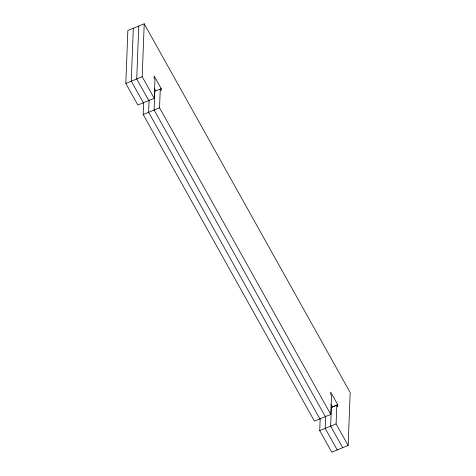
<?xml version="1.0" encoding="UTF-8"?>
<svg xmlns="http://www.w3.org/2000/svg" width="476" height="476" viewBox="0 0 476 476"><rect width="100%" height="100%" fill="white"/><g stroke="black" fill="none" stroke-linecap="round" stroke-linejoin="round"><path stroke-width="0.71" d="M143.651 102.275L143.181 114.514L314.428 421.117L330.79 414.406L159.543 107.802L160.257 89.089L161.144 90.672L161.221 88.637L154.159 75.993L154.081 78.028L154.962 79.605L154.242 98.324L137.879 105.029L125.819 83.431L127.854 30.512L144.216 23.8L350.181 392.569L348.146 445.488L331.784 452.2L319.723 430.601L320.193 418.362M133.304 28.274L131.275 81.194L143.335 102.792M138.76 26.037L136.725 78.956L148.792 100.555M154.242 98.324L142.181 76.719L144.216 23.8M149.101 100.037L148.631 112.276L319.878 418.88M154.807 91.327L154.087 110.039L325.334 416.643M325.649 416.125L325.179 428.364L337.24 449.963M330.79 414.406L331.51 395.693L330.624 394.11L330.701 392.081L337.764 404.725L337.686 406.754L336.806 405.177L331.35 407.414L330.63 426.127L342.696 447.726M348.146 445.488L336.086 423.89L336.806 405.177M125.819 83.431L142.181 76.719M154.403 91.434L161.221 88.637M143.181 114.514L159.543 107.802M330.945 407.521L337.764 404.725M319.723 430.601L336.086 423.89M154.355 88.346L155.765 90.874M330.897 404.433L332.313 406.962"/></g></svg>
